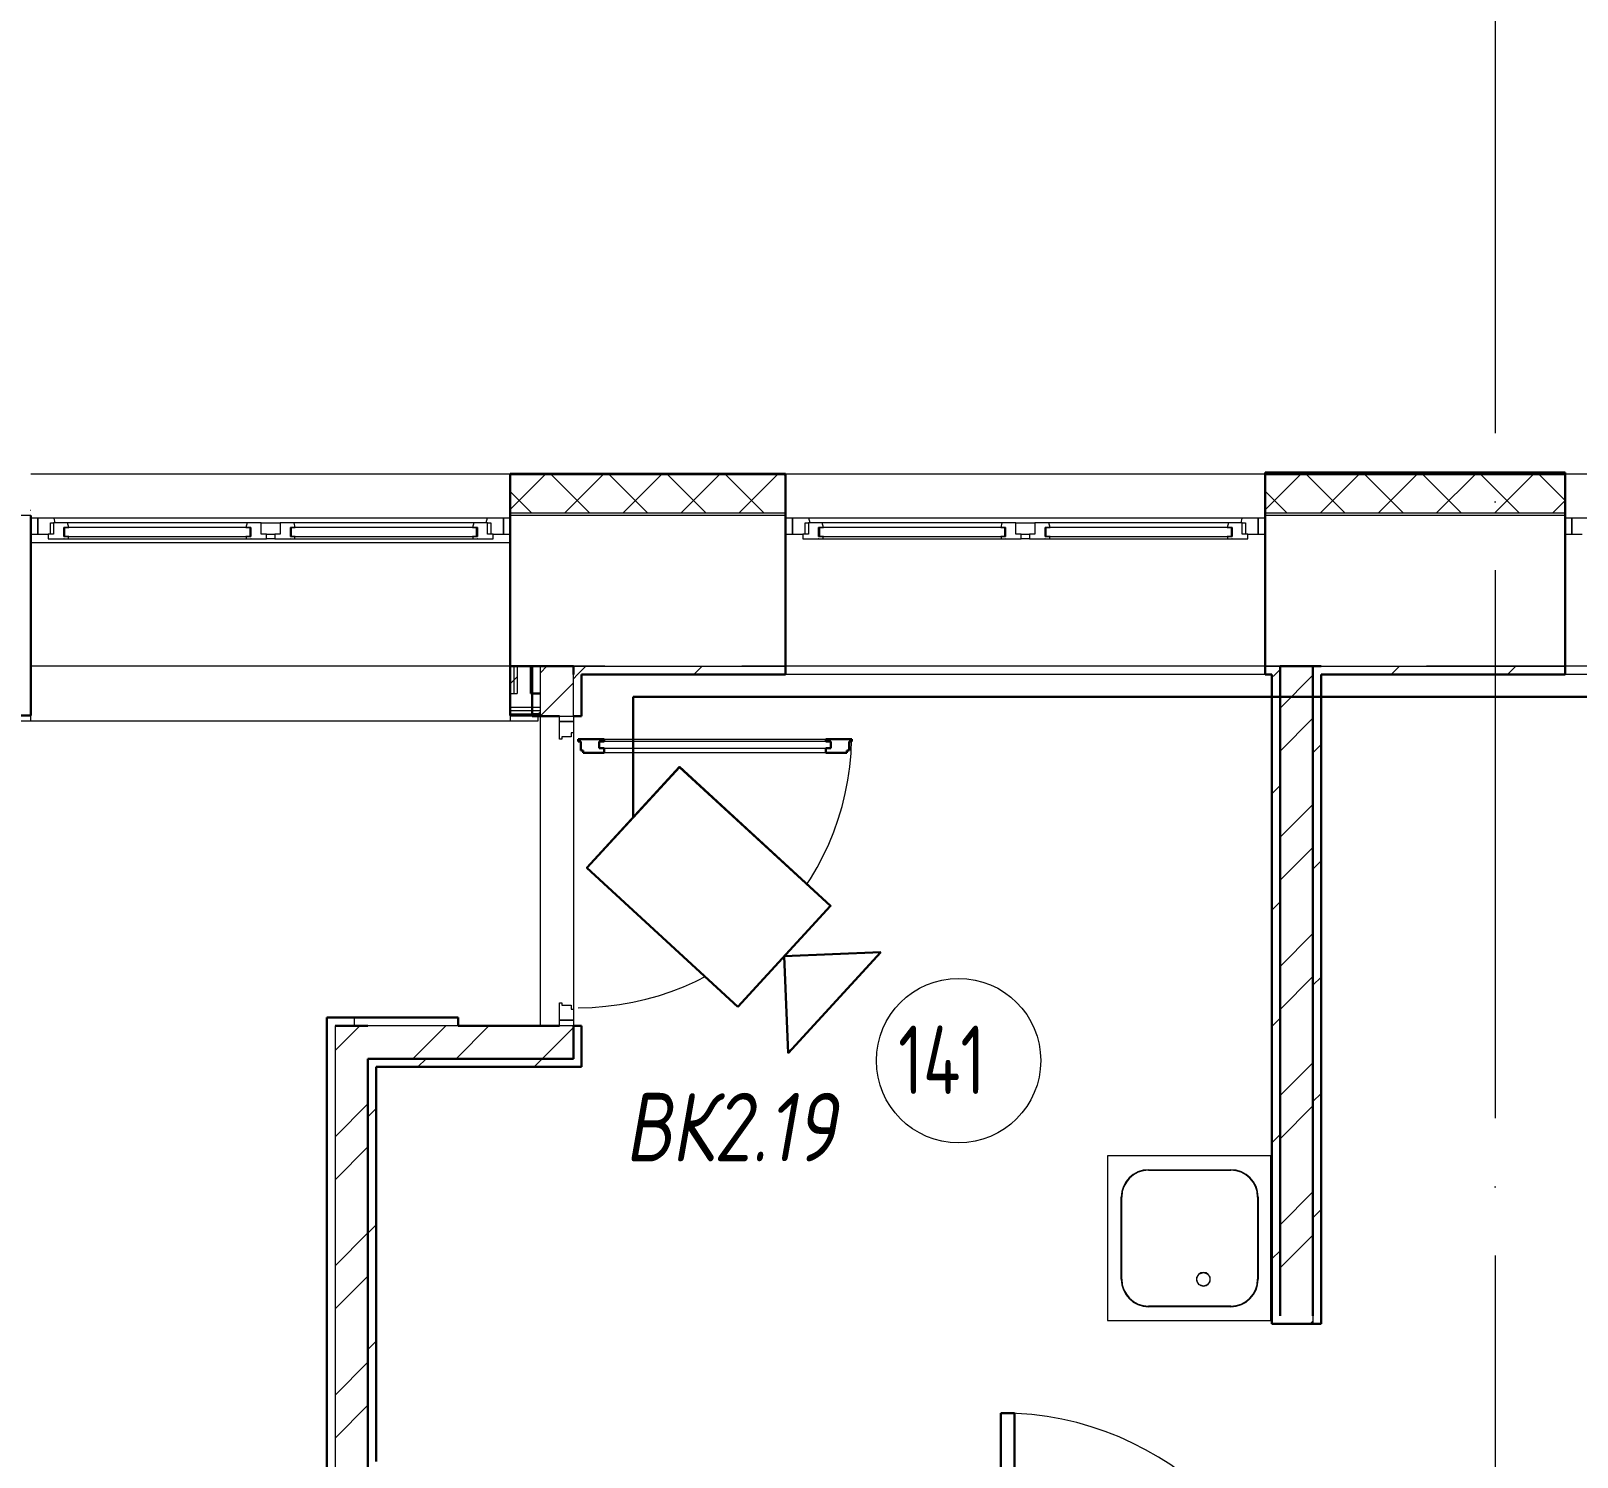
# Model space of a CAD drawing. Header units: millimetres. Extents: x -495897 to 1376592, y -28539 to 470976.
# Drawn here: x -13657 to -8013, y 384369 to 389573 of the extents above; entities that cross this region are included whole.
import ezdxf
from ezdxf.enums import TextEntityAlignment as Align

# ---------------------------------------------------------------- set-up
doc = ezdxf.new("R2010")
doc.units = ezdxf.units.MM
doc.set_wipeout_variables(frame=1)
doc.linetypes.add('ADSK_Линия сетки', pattern=[25, 20, -2.5, 0, -2.5])
for name, color, linetype, lineweight in [('_ Окна', 7, 'Continuous', 9), ('RC-Видеонаблюдение', 5, 'Continuous', 30), ('RC-Линии_связи-Адресные', 5, 'Continuous', 30), ('Двери', 252, 'Continuous', 9), ('Марки помещений', 252, 'Continuous', 20), ('Обобщенные модели', 252, 'Continuous', 18), ('Ограждение', 252, 'Continuous', 9), ('Окна', 252, 'Continuous', 9), ('Оси', 252, 'Continuous', 9), ('Сантехника', 252, 'Continuous', 9), ('Стены внутренние', 7, 'Continuous', 18), ('Стены наружные', 7, 'Continuous', 18), ('Стены штриховка', 7, 'Continuous', 9)]:
    doc.layers.add(name, color=color, linetype=linetype, lineweight=lineweight)
doc.layers.add('RC-Позиционные_обозначения', color=7, linetype='Continuous')
doc.layers.add('Двери открывание', color=7, linetype='Continuous', lineweight=9, true_color=0xc0c0c0)
doc.styles.add('GOST Common_3', font='', dxfattribs={"height": 3.5})
doc.styles.add('RubezhCAD', font='', dxfattribs={"oblique": 10})
doc.styles.get("Standard").update_dxf_attribs({"font": ''})
doc.styles.get('GOST Common_3').set_extended_font_data('GOST 2.304 type A')
doc.styles.get('RubezhCAD').set_extended_font_data('GOST type A')
doc.styles.get('Standard').set_extended_font_data('GOST type B')

# ---------------------------------------------------------------- blocks, each defined once
blk = doc.blocks.new('RC-UGO-CAM-01')
blk.add_attdef('PSTN', text='', height=2.5).set_placement((4.626, 3.284), align=Align.BOTTOM_LEFT)
at = {"color": 1}
blk.add_wipeout([(3.743, 0), (6.243, 2.499), (6.243, -2.499)], dxfattribs=at)
blk.add_line((6.243, 2.499), (6.243, -2.499), dxfattribs=at)
blk.add_wipeout([(-3.743, -2.499), (-3.741, 2.497), (3.743, 2.499), (3.743, -2.499)], dxfattribs=at)
for q in [(6.243, 2.499), (6.243, -2.499)]:
    blk.add_line((3.743, 0), q, dxfattribs=at)
blk.add_lwpolyline([(3.743, -2.499), (3.743, 2.499), (-3.743, 2.499), (-3.743, -2.499), (3.743, -2.499)], close=True, dxfattribs=at)
blk = doc.blocks.new('1 этаж')
at = {"layer": '_ Окна', "color": 251, "true_color": 0x636466}
for p, q in [((-12875.8, 27396.3), (-12900.8, 27396.3)), ((-12875.8, 27338.3), (-12875.8, 27396.3)), ((-11150.8, 27396.3), (-11175.8, 27396.3)), ((-11175.8, 27396.3), (-11175.8, 27338.3)), ((-10120.8, 27396.3), (-10145.8, 27396.3)), ((-10120.8, 27338.3), (-10120.8, 27396.3)), ((-8395.8, 27396.3), (-8420.8, 27396.3)), ((-8420.8, 27396.3), (-8420.8, 27338.3)), ((-7275.8, 27396.3), (-7300.8, 27396.3)), ((-7275.8, 27338.3), (-7275.8, 27396.3)), ((-12900.8, 27338.3), (-12875.8, 27338.3)), ((-12777.8, 27362.3), (-12780.8, 27362.3)), ((-12780.8, 27362.3), (-12780.8, 27330.3)), ((-12780.8, 27330.3), (-12777.8, 27330.3)), ((-12100.8, 27362.3), (-12777.8, 27362.3)), ((-12777.8, 27362.3), (-12777.8, 27330.3)), ((-12777.8, 27330.3), (-12777.8, 27362.3)), ((-12777.8, 27330.3), (-12100.8, 27330.3)), ((-12100.8, 27330.3), (-12100.8, 27362.3)), ((-12100.8, 27362.3), (-12100.8, 27330.3)), ((-12097.8, 27362.3), (-12100.8, 27362.3)), ((-12100.8, 27330.3), (-12097.8, 27330.3)), ((-12097.8, 27330.3), (-12097.8, 27362.3)), ((-11950.8, 27362.3), (-11953.8, 27362.3)), ((-11953.8, 27362.3), (-11953.8, 27330.3)), ((-11953.8, 27330.3), (-11950.8, 27330.3)), ((-11273.8, 27362.3), (-11950.8, 27362.3)), ((-11950.8, 27362.3), (-11950.8, 27330.3)), ((-11950.8, 27330.3), (-11950.8, 27362.3)), ((-11950.8, 27330.3), (-11273.8, 27330.3)), ((-11273.8, 27330.3), (-11273.8, 27362.3)), ((-11273.8, 27362.3), (-11273.8, 27330.3)), ((-11270.8, 27362.3), (-11273.8, 27362.3)), ((-11273.8, 27330.3), (-11270.8, 27330.3)), ((-11270.8, 27330.3), (-11270.8, 27362.3)), ((-11175.8, 27338.3), (-11150.8, 27338.3)), ((-10145.8, 27338.3), (-10120.8, 27338.3)), ((-10022.8, 27362.3), (-10025.8, 27362.3)), ((-10025.8, 27362.3), (-10025.8, 27330.3)), ((-10025.8, 27330.3), (-10022.8, 27330.3)), ((-9345.8, 27362.3), (-10022.8, 27362.3)), ((-10022.8, 27362.3), (-10022.8, 27330.3)), ((-10022.8, 27330.3), (-10022.8, 27362.3)), ((-10022.8, 27330.3), (-9345.8, 27330.3)), ((-9345.8, 27330.3), (-9345.8, 27362.3)), ((-9345.8, 27362.3), (-9345.8, 27330.3)), ((-9342.8, 27362.3), (-9345.8, 27362.3)), ((-9345.8, 27330.3), (-9342.8, 27330.3)), ((-9342.8, 27330.3), (-9342.8, 27362.3)), ((-9195.8, 27362.3), (-9198.8, 27362.3)), ((-9198.8, 27362.3), (-9198.8, 27330.3)), ((-9198.8, 27330.3), (-9195.8, 27330.3)), ((-8518.8, 27362.3), (-9195.8, 27362.3)), ((-9195.8, 27362.3), (-9195.8, 27330.3)), ((-9195.8, 27330.3), (-9195.8, 27362.3)), ((-9195.8, 27330.3), (-8518.8, 27330.3)), ((-8518.8, 27330.3), (-8518.8, 27362.3)), ((-8518.8, 27362.3), (-8518.8, 27330.3)), ((-8515.8, 27362.3), (-8518.8, 27362.3)), ((-8518.8, 27330.3), (-8515.8, 27330.3)), ((-8515.8, 27330.3), (-8515.8, 27362.3)), ((-8420.8, 27338.3), (-8395.8, 27338.3)), ((-7300.8, 27338.3), (-7275.8, 27338.3))]:
    blk.add_line(p, q, dxfattribs=at)
at = {"layer": '_ Окна', "color": 251, "lineweight": 18, "true_color": 0x636466}
for p, q in [((-12816.4, 27396.3), (-12875.8, 27396.3)), ((-12875.8, 27396.3), (-12875.8, 27338.3)), ((-12829.8, 27338.3), (-12829.8, 27379.3)), ((-12829.8, 27379.3), (-12817.8, 27379.3)), ((-12817.8, 27379.3), (-12817.8, 27338.3)), ((-12767.4, 27379.3), (-12817.8, 27379.3)), ((-12811.8, 27379.3), (-12816.4, 27396.3)), ((-12762.8, 27362.3), (-12767.4, 27379.3)), ((-12111.2, 27379.3), (-12115.8, 27362.3)), ((-12060.8, 27379.3), (-12111.2, 27379.3)), ((-12060.8, 27338.3), (-12060.8, 27379.3)), ((-11990.8, 27379.3), (-11990.8, 27338.3)), ((-11940.4, 27379.3), (-11990.8, 27379.3)), ((-11935.8, 27362.3), (-11940.4, 27379.3)), ((-11284.2, 27379.3), (-11288.8, 27362.3)), ((-11233.8, 27379.3), (-11284.2, 27379.3)), ((-11235.2, 27396.3), (-11239.8, 27379.3)), ((-11175.8, 27396.3), (-11235.2, 27396.3)), ((-11233.8, 27338.3), (-11233.8, 27379.3)), ((-11233.8, 27379.3), (-11221.8, 27379.3)), ((-11221.8, 27379.3), (-11221.8, 27338.3)), ((-11175.8, 27338.3), (-11175.8, 27396.3)), ((-10061.4, 27396.3), (-10120.8, 27396.3)), ((-10120.8, 27396.3), (-10120.8, 27338.3)), ((-10074.8, 27338.3), (-10074.8, 27379.3)), ((-10074.8, 27379.3), (-10062.8, 27379.3)), ((-10062.8, 27379.3), (-10062.8, 27338.3)), ((-10012.4, 27379.3), (-10062.8, 27379.3)), ((-10056.8, 27379.3), (-10061.4, 27396.3)), ((-10007.8, 27362.3), (-10012.4, 27379.3)), ((-9356.2, 27379.3), (-9360.8, 27362.3)), ((-9305.8, 27379.3), (-9356.2, 27379.3)), ((-9305.8, 27338.3), (-9305.8, 27379.3)), ((-9235.8, 27379.3), (-9235.8, 27338.3)), ((-9185.4, 27379.3), (-9235.8, 27379.3)), ((-9180.8, 27362.3), (-9185.4, 27379.3)), ((-8529.2, 27379.3), (-8533.8, 27362.3)), ((-8478.8, 27379.3), (-8529.2, 27379.3)), ((-8480.2, 27396.3), (-8484.8, 27379.3)), ((-8420.8, 27396.3), (-8480.2, 27396.3)), ((-8478.8, 27338.3), (-8478.8, 27379.3)), ((-8478.8, 27379.3), (-8466.8, 27379.3)), ((-8466.8, 27379.3), (-8466.8, 27338.3)), ((-8420.8, 27338.3), (-8420.8, 27396.3)), ((-7216.4, 27396.3), (-7275.8, 27396.3)), ((-7275.8, 27396.3), (-7275.8, 27338.3)), ((-12875.8, 27338.3), (-12837.8, 27338.3)), ((-12817.8, 27338.3), (-12837.8, 27338.3)), ((-12837.8, 27338.3), (-12837.8, 27321.3)), ((-12837.8, 27321.3), (-12781.8, 27321.3)), ((-12781.8, 27321.3), (-12780.8, 27322.3)), ((-12780.8, 27330.3), (-12780.8, 27362.3)), ((-12780.8, 27362.3), (-12762.8, 27362.3)), ((-12762.8, 27330.3), (-12780.8, 27330.3)), ((-12780.8, 27322.3), (-12779.8, 27321.3)), ((-12779.8, 27321.3), (-12765.2, 27321.3)), ((-12765.2, 27321.3), (-12762.8, 27330.3)), ((-12115.8, 27362.3), (-12097.8, 27362.3)), ((-12097.8, 27330.3), (-12115.8, 27330.3)), ((-12115.8, 27330.3), (-12113.4, 27321.3)), ((-12113.4, 27321.3), (-12098.8, 27321.3)), ((-12098.8, 27321.3), (-12097.8, 27322.3)), ((-12097.8, 27362.3), (-12097.8, 27330.3)), ((-12097.8, 27322.3), (-12096.8, 27321.3)), ((-12096.8, 27321.3), (-12040.8, 27321.3)), ((-12040.8, 27338.3), (-12060.8, 27338.3)), ((-12040.8, 27321.3), (-12040.8, 27338.3)), ((-11990.8, 27338.3), (-12010.8, 27338.3)), ((-12010.8, 27338.3), (-12010.8, 27321.3)), ((-12010.8, 27321.3), (-11954.8, 27321.3)), ((-11954.8, 27321.3), (-11953.8, 27322.3)), ((-11953.8, 27330.3), (-11953.8, 27362.3)), ((-11953.8, 27362.3), (-11935.8, 27362.3)), ((-11935.8, 27330.3), (-11953.8, 27330.3)), ((-11953.8, 27322.3), (-11952.8, 27321.3)), ((-11952.8, 27321.3), (-11938.2, 27321.3)), ((-11938.2, 27321.3), (-11935.8, 27330.3)), ((-11288.8, 27362.3), (-11270.8, 27362.3)), ((-11270.8, 27330.3), (-11288.8, 27330.3)), ((-11288.8, 27330.3), (-11286.4, 27321.3)), ((-11286.4, 27321.3), (-11271.8, 27321.3)), ((-11271.8, 27321.3), (-11270.8, 27322.3)), ((-11270.8, 27362.3), (-11270.8, 27330.3)), ((-11270.8, 27322.3), (-11269.8, 27321.3)), ((-11269.8, 27321.3), (-11213.8, 27321.3)), ((-11213.8, 27338.3), (-11233.8, 27338.3)), ((-11213.8, 27321.3), (-11213.8, 27338.3)), ((-11213.8, 27338.3), (-11175.8, 27338.3)), ((-10120.8, 27338.3), (-10082.8, 27338.3)), ((-10062.8, 27338.3), (-10082.8, 27338.3)), ((-10082.8, 27338.3), (-10082.8, 27321.3)), ((-10082.8, 27321.3), (-10026.8, 27321.3)), ((-10026.8, 27321.3), (-10025.8, 27322.3)), ((-10025.8, 27330.3), (-10025.8, 27362.3)), ((-10025.8, 27362.3), (-10007.8, 27362.3)), ((-10007.8, 27330.3), (-10025.8, 27330.3)), ((-10025.8, 27322.3), (-10024.8, 27321.3)), ((-10024.8, 27321.3), (-10010.2, 27321.3)), ((-10010.2, 27321.3), (-10007.8, 27330.3)), ((-9360.8, 27362.3), (-9342.8, 27362.3)), ((-9342.8, 27330.3), (-9360.8, 27330.3)), ((-9360.8, 27330.3), (-9358.4, 27321.3)), ((-9358.4, 27321.3), (-9343.8, 27321.3)), ((-9343.8, 27321.3), (-9342.8, 27322.3)), ((-9342.8, 27362.3), (-9342.8, 27330.3)), ((-9342.8, 27322.3), (-9341.8, 27321.3)), ((-9341.8, 27321.3), (-9285.8, 27321.3)), ((-9285.8, 27338.3), (-9305.8, 27338.3)), ((-9285.8, 27321.3), (-9285.8, 27338.3)), ((-9235.8, 27338.3), (-9255.8, 27338.3)), ((-9255.8, 27338.3), (-9255.8, 27321.3)), ((-9255.8, 27321.3), (-9199.8, 27321.3)), ((-9199.8, 27321.3), (-9198.8, 27322.3)), ((-9198.8, 27330.3), (-9198.8, 27362.3)), ((-9198.8, 27362.3), (-9180.8, 27362.3)), ((-9180.8, 27330.3), (-9198.8, 27330.3)), ((-9198.8, 27322.3), (-9197.8, 27321.3)), ((-9197.8, 27321.3), (-9183.2, 27321.3)), ((-9183.2, 27321.3), (-9180.8, 27330.3)), ((-8533.8, 27362.3), (-8515.8, 27362.3)), ((-8515.8, 27330.3), (-8533.8, 27330.3)), ((-8533.8, 27330.3), (-8531.4, 27321.3)), ((-8531.4, 27321.3), (-8516.8, 27321.3)), ((-8516.8, 27321.3), (-8515.8, 27322.3)), ((-8515.8, 27362.3), (-8515.8, 27330.3)), ((-8515.8, 27322.3), (-8514.8, 27321.3)), ((-8514.8, 27321.3), (-8458.8, 27321.3)), ((-8458.8, 27338.3), (-8478.8, 27338.3)), ((-8458.8, 27321.3), (-8458.8, 27338.3)), ((-8458.8, 27338.3), (-8420.8, 27338.3)), ((-7275.8, 27338.3), (-7237.8, 27338.3))]:
    blk.add_line(p, q, dxfattribs=at)
at = {"layer": 'Двери', "color": 251, "true_color": 0x636466}
for p, q in [((-10970.8, 26654.3), (-10970.8, 26674.3)), ((-10970.8, 26674.3), (-10920.8, 26674.3)), ((-10920.8, 26654.3), (-10970.8, 26654.3)), ((-10970.8, 26654.3), (-10920.8, 26654.3)), ((-10970.8, 26590.3), (-10970.8, 26654.3)), ((-10920.8, 26674.3), (-10920.8, 26654.3)), ((-10920.8, 26654.3), (-10920.8, 26613.3)), ((-10962.8, 26590.3), (-10970.8, 26590.3)), ((-10962.8, 26599.3), (-10962.8, 26590.3)), ((-10928.8, 26599.3), (-10962.8, 26599.3)), ((-10928.8, 26613.3), (-10928.8, 26599.3)), ((-10920.8, 26613.3), (-10928.8, 26613.3)), ((-10808.8, 26590.3), (-9998.8, 26590.3)), ((-10826.8, 26581.3), (-10826.8, 26557.3)), ((-9980.8, 26581.3), (-10826.8, 26581.3)), ((-10826.8, 26557.3), (-9980.8, 26557.3)), ((-9998.8, 26540.3), (-10808.8, 26540.3)), ((-9980.8, 26557.3), (-9980.8, 26581.3)), ((-10970.8, 25628.3), (-10962.8, 25628.3)), ((-10970.8, 25564.3), (-10970.8, 25628.3)), ((-10962.8, 25628.3), (-10962.8, 25619.3)), ((-10962.8, 25619.3), (-10928.8, 25619.3)), ((-10928.8, 25619.3), (-10928.8, 25605.3)), ((-10928.8, 25605.3), (-10920.8, 25605.3)), ((-10920.8, 25605.3), (-10920.8, 25564.3)), ((-10970.8, 25564.3), (-10920.8, 25564.3)), ((-10970.8, 25544.3), (-10970.8, 25564.3)), ((-10920.8, 25564.3), (-10970.8, 25564.3)), ((-10920.8, 25544.3), (-10970.8, 25544.3)), ((-10920.8, 25564.3), (-10920.8, 25544.3))]:
    blk.add_line(p, q, dxfattribs=at)
at = {"layer": 'Двери', "color": 251, "lineweight": 30, "true_color": 0x636466}
for p, q in [((-10902.8, 26590.3), (-10808.8, 26590.3)), ((-10902.8, 26582.3), (-10902.8, 26590.3)), ((-10808.8, 26581.3), (-10808.8, 26590.3)), ((-9998.8, 26590.3), (-9904.8, 26590.3)), ((-9998.8, 26581.3), (-9998.8, 26590.3)), ((-9904.8, 26590.3), (-9904.8, 26582.3)), ((-10893.8, 26582.3), (-10902.8, 26582.3)), ((-10893.8, 26548.3), (-10893.8, 26582.3)), ((-10884.8, 26548.3), (-10893.8, 26548.3)), ((-10884.8, 26540.3), (-10884.8, 26548.3)), ((-10808.8, 26540.3), (-10884.8, 26540.3)), ((-10826.8, 26581.3), (-10808.8, 26581.3)), ((-10826.8, 26557.3), (-10826.8, 26581.3)), ((-10808.8, 26557.3), (-10826.8, 26557.3)), ((-10808.8, 26540.3), (-10808.8, 26557.3)), ((-9980.8, 26581.3), (-9998.8, 26581.3)), ((-9998.8, 26557.3), (-9980.8, 26557.3)), ((-9998.8, 26540.3), (-9998.8, 26557.3)), ((-9922.8, 26540.3), (-9998.8, 26540.3)), ((-9980.8, 26557.3), (-9980.8, 26581.3)), ((-9922.8, 26548.3), (-9922.8, 26540.3)), ((-9913.8, 26548.3), (-9922.8, 26548.3)), ((-9913.8, 26582.3), (-9913.8, 26548.3)), ((-9904.8, 26582.3), (-9913.8, 26582.3)), ((-9360.8, 24131.3), (-9310.8, 24131.3)), ((-9360.8, 23021.3), (-9360.8, 24131.3)), ((-9310.8, 24131.3), (-9310.8, 23021.3))]:
    blk.add_line(p, q, dxfattribs=at)
at = {"layer": 'Двери', "color": 251, "true_color": 0x636466}
blk.add_arc((-9360.8, 23021.3), 1110, 0, 90, dxfattribs=at)
at = {"layer": 'Двери открывание', "color": 251, "true_color": 0x636466}
blk.add_arc((-10902.8, 26608.3), 998, 270, 358.9666, dxfattribs=at)
at = {"layer": 'Марки помещений', "color": 251, "true_color": 0x636466}
blk.add_circle((-9514.7, 25417.3), 300, dxfattribs=at)
at = {"layer": 'Обобщенные модели', "color": 251, "lineweight": 9, "true_color": 0x636466}
for p, q in [((-8644.6, 24611.9), (-8644.6, 24626.6)), ((-8644.2, 24627.5), (-8635.9, 24638.9)), ((-8635.9, 24599.6), (-8644.2, 24611.1)), ((-8634.9, 24639.7), (-8620.8, 24644.3)), ((-8620.8, 24644.3), (-8606.7, 24639.7)), ((-8605.7, 24638.9), (-8597.4, 24627.5)), ((-8597.4, 24611.1), (-8605.7, 24599.6)), ((-8597, 24626.6), (-8597, 24611.9)), ((-8620.8, 24594.3), (-8634.9, 24598.9)), ((-8606.7, 24598.9), (-8620.8, 24594.3))]:
    blk.add_line(p, q, dxfattribs=at)
at = {"layer": 'Ограждение', "color": 251, "true_color": 0x636466}
for p, q in [((-11150.8, 27306.3), (-12900.8, 27306.3)), ((-11150.8, 26856.3), (-12900.8, 26856.3)), ((-11050.8, 26656.3), (-25250.8, 26656.3)), ((-12900.8, 26656.3), (-12900.8, 26676.3)), ((-11150.8, 26656.3), (-12900.8, 26656.3)), ((-11150.8, 26676.3), (-11150.8, 26656.3)), ((-11050.8, 26674.3), (-11050.8, 26656.3))]:
    blk.add_line(p, q, dxfattribs=at)
at = {"layer": 'Окна', "color": 251, "true_color": 0x636466}
for p, q in [((-11235.2, 27396.3), (-12816.4, 27396.3)), ((-12111.2, 27379.3), (-12767.4, 27379.3)), ((-12060.8, 27379.3), (-11990.8, 27379.3)), ((-11284.2, 27379.3), (-11940.4, 27379.3)), ((-8480.2, 27396.3), (-10061.4, 27396.3)), ((-9356.2, 27379.3), (-10012.4, 27379.3)), ((-9305.8, 27379.3), (-9235.8, 27379.3)), ((-8529.2, 27379.3), (-9185.4, 27379.3)), ((-12781.8, 27321.3), (-12779.8, 27321.3)), ((-12765.2, 27321.3), (-12113.4, 27321.3)), ((-12098.8, 27321.3), (-12096.8, 27321.3)), ((-12040.8, 27338.3), (-12010.8, 27338.3)), ((-12010.8, 27321.3), (-12040.8, 27321.3)), ((-11954.8, 27321.3), (-11952.8, 27321.3)), ((-11938.2, 27321.3), (-11286.4, 27321.3)), ((-11271.8, 27321.3), (-11269.8, 27321.3)), ((-10026.8, 27321.3), (-10024.8, 27321.3)), ((-10010.2, 27321.3), (-9358.4, 27321.3)), ((-9343.8, 27321.3), (-9341.8, 27321.3)), ((-9285.8, 27338.3), (-9255.8, 27338.3)), ((-9255.8, 27321.3), (-9285.8, 27321.3)), ((-9199.8, 27321.3), (-9197.8, 27321.3)), ((-9183.2, 27321.3), (-8531.4, 27321.3)), ((-8516.8, 27321.3), (-8514.8, 27321.3))]:
    blk.add_line(p, q, dxfattribs=at)
at = {"layer": 'Оси', "color": 251, "linetype": 'ADSK_Линия сетки', "ltscale": 100, "true_color": 0x636466}
for p, q in [((-7555.8, 32206.9), (-7555.8, 10956.3)), ((-805.8, 26856.3), (-72528.1, 26856.3))]:
    blk.add_line(p, q, dxfattribs=at)
at = {"layer": 'Сантехника', "color": 251, "true_color": 0x636466}
for p, q in [((-8970.8, 25069.3), (-8970.8, 24469.3)), ((-8375.8, 25069.3), (-8970.8, 25069.3)), ((-8375.8, 25069.3), (-8375.8, 24469.3)), ((-8375.8, 25069.3), (-8370.8, 25069.3)), ((-8820.8, 25019.3), (-8520.8, 25019.3)), ((-8820.8, 25017.3), (-8520.8, 25017.3)), ((-8920.8, 24619.3), (-8920.8, 24919.3)), ((-8918.8, 24619.3), (-8918.8, 24919.3)), ((-8422.8, 24919.3), (-8422.8, 24619.3)), ((-8420.8, 24919.3), (-8420.8, 24619.3)), ((-8520.8, 24521.3), (-8820.8, 24521.3)), ((-8520.8, 24519.3), (-8820.8, 24519.3)), ((-8970.8, 24469.3), (-8375.8, 24469.3)), ((-8370.8, 24469.3), (-8375.8, 24469.3))]:
    blk.add_line(p, q, dxfattribs=at)
for centre, radius, start, end in [((-8820.8, 24919.3), 100, 90, 180), ((-8820.8, 24919.3), 98, 90, 180), ((-8520.8, 24919.3), 100, 0, 90), ((-8520.8, 24919.3), 98, 0, 90), ((-8820.8, 24619.3), 100, 180, 270), ((-8820.8, 24619.3), 98, 180, 270), ((-8620.8, 24619.3), 25, 90, 270), ((-8620.8, 24619.3), 25, 270, 90), ((-8520.8, 24619.3), 100, 270, 0), ((-8520.8, 24619.3), 98, 270, 0)]:
    blk.add_arc(centre, radius, start, end, dxfattribs=at)
at = {"layer": 'Стены внутренние', "color": 251, "true_color": 0x636466}
for p, q in [((-12900.8, 27558.3), (-11150.8, 27558.3)), ((-10145.8, 27558.3), (-8395.8, 27558.3)), ((-7300.8, 27558.3), (-5550.8, 27558.3)), ((-12900.8, 27406.3), (-14010.8, 27406.3)), ((-10145.8, 27406.3), (-11150.8, 27406.3)), ((-7300.8, 27406.3), (-8395.8, 27406.3)), ((-10920.8, 26856.3), (-10145.8, 26856.3)), ((-8395.8, 26856.3), (-8340.8, 26856.3)), ((-8190.8, 26856.3), (-7300.8, 26856.3))]:
    blk.add_line(p, q, dxfattribs=at)
at = {"layer": 'Стены внутренние', "color": 251, "lineweight": 30, "true_color": 0x636466}
for p, q in [((-10145.8, 27558.3), (-11150.8, 27558.3)), ((-11150.8, 27558.3), (-11150.8, 27416.3)), ((-10145.8, 27416.3), (-10145.8, 27558.3)), ((-8395.8, 27558.3), (-8395.8, 27416.3)), ((-7300.8, 27416.3), (-7300.8, 27558.3)), ((-12900.8, 26856.3), (-12900.8, 27406.3)), ((-11150.8, 26856.3), (-11150.8, 27406.3)), ((-10145.8, 26856.3), (-10145.8, 27406.3)), ((-8395.8, 26856.3), (-8395.8, 27406.3)), ((-7300.8, 26856.3), (-7300.8, 27406.3)), ((-11075.8, 26856.3), (-11070.8, 26856.3))]:
    blk.add_line(p, q, dxfattribs=at)
at = {"layer": 'Стены внутренние', "color": 251, "linetype": 'Continuous', "lineweight": 9, "true_color": 0x636466}
for p, q in [((-11148.8, 27431), (-11023.5, 27556.3)), ((-10861.9, 27416.3), (-11001.9, 27556.3)), ((-10954.6, 27556.3), (-10955.7, 27558.3)), ((-10951.4, 27416.3), (-10811.4, 27556.3)), ((-10649.7, 27416.3), (-10789.7, 27556.3)), ((-10739.3, 27416.3), (-10599.3, 27556.3)), ((-10437.6, 27416.3), (-10577.6, 27556.3)), ((-10527.1, 27416.3), (-10387.1, 27556.3)), ((-10225.5, 27416.3), (-10365.5, 27556.3)), ((-10315, 27416.3), (-10175, 27556.3)), ((-10147.8, 27550.7), (-10153.3, 27556.3)), ((-8393.8, 27428.3), (-8265.8, 27556.3)), ((-8347.6, 27558.3), (-8348.8, 27556.3)), ((-8104.1, 27416.3), (-8244.1, 27556.3)), ((-8193.7, 27416.3), (-8053.7, 27556.3)), ((-7892, 27416.3), (-8032, 27556.3)), ((-7981.5, 27416.3), (-7841.5, 27556.3)), ((-7679.9, 27416.3), (-7819.9, 27556.3)), ((-7769.4, 27416.3), (-7629.4, 27556.3)), ((-7467.7, 27416.3), (-7607.7, 27556.3)), ((-7557.3, 27416.3), (-7417.3, 27556.3)), ((-7526.4, 27558.3), (-7527.6, 27556.3)), ((-7302.8, 27463.5), (-7395.6, 27556.3)), ((-11074, 27416.3), (-11148.8, 27491.1)), ((-8316.3, 27416.3), (-8393.8, 27493.8)), ((-7300.8, 27542.7), (-7302.8, 27539.2)), ((-7302.8, 27528), (-7300.8, 27528)), ((-7345.1, 27416.3), (-7302.8, 27458.6)), ((-12902.8, 27426.4), (-12900.8, 27426.4))]:
    blk.add_line(p, q, dxfattribs=at)
at = {"layer": 'Стены наружные', "color": 251, "lineweight": 30, "true_color": 0x636466}
for p, q in [((-7300.8, 27563.3), (-8395.8, 27563.3)), ((-8395.8, 27563.3), (-8395.8, 27558.3)), ((-8395.8, 27558.3), (-7300.8, 27558.3)), ((-7300.8, 27558.3), (-7300.8, 27563.3)), ((-11150.8, 27416.3), (-11150.8, 27406.3)), ((-10145.8, 27406.3), (-10145.8, 27416.3)), ((-8395.8, 27416.3), (-8395.8, 27406.3)), ((-7300.8, 27406.3), (-7300.8, 27416.3)), ((-12900.8, 26681.3), (-12900.8, 26856.3)), ((-11150.8, 26856.3), (-11150.8, 26681.3)), ((-11075.8, 26856.3), (-11150.8, 26856.3)), ((-11075.8, 26756.3), (-11075.8, 26856.3)), ((-10920.8, 26856.3), (-11070.8, 26856.3)), ((-11070.8, 26856.3), (-11070.8, 26681.3)), ((-10920.8, 26826.3), (-10920.8, 26856.3)), ((-10890.8, 26826.3), (-10145.8, 26826.3)), ((-10890.8, 26674.3), (-10890.8, 26826.3)), ((-10145.8, 26826.3), (-10145.8, 26856.3)), ((-8395.8, 26856.3), (-8395.8, 26826.3)), ((-8395.8, 26826.3), (-8370.8, 26826.3)), ((-8370.8, 26826.3), (-8370.8, 24456.3)), ((-8340.8, 26856.3), (-8340.8, 24486.3)), ((-8190.8, 26856.3), (-8340.8, 26856.3)), ((-8220.8, 24486.3), (-8220.8, 26856.3)), ((-8190.8, 24456.3), (-8190.8, 26826.3)), ((-8190.8, 26826.3), (-7300.8, 26826.3)), ((-7300.8, 26826.3), (-7300.8, 26856.3)), ((-11075.8, 26756.3), (-11040.8, 26756.3)), ((-14010.8, 26676.3), (-12900.8, 26676.3)), ((-12900.8, 26676.3), (-12900.8, 26681.3)), ((-11150.8, 26676.3), (-11150.8, 26681.3)), ((-11150.8, 26676.3), (-11070.8, 26676.3)), ((-11070.8, 26681.3), (-11040.8, 26681.3)), ((-11070.8, 26676.3), (-11070.8, 26674.3)), ((-11070.8, 26674.3), (-10970.8, 26674.3)), ((-10920.8, 26674.3), (-10890.8, 26674.3)), ((-11820.8, 25574.3), (-11820.8, 21201.3)), ((-11340.8, 25574.3), (-11820.8, 25574.3)), ((-11340.8, 25544.3), (-11340.8, 25574.3)), ((-11670.8, 25544.3), (-11790.8, 25544.3)), ((-10970.8, 25544.3), (-11340.8, 25544.3)), ((-10920.8, 25424.3), (-10920.8, 25544.3)), ((-10890.8, 25544.3), (-10920.8, 25544.3)), ((-10890.8, 25394.3), (-10890.8, 25544.3)), ((-11670.8, 23924.3), (-11670.8, 25424.3)), ((-11670.8, 25424.3), (-10920.8, 25424.3)), ((-11640.8, 23954.3), (-11640.8, 25394.3)), ((-11640.8, 25394.3), (-10890.8, 25394.3)), ((-8370.8, 24456.3), (-8190.8, 24456.3))]:
    blk.add_line(p, q, dxfattribs=at)
at = {"layer": 'Стены наружные', "color": 251, "linetype": 'Continuous', "lineweight": 9, "true_color": 0x636466}
for p, q in [((-8344.8, 27563.3), (-8347.6, 27558.3)), ((-7523.9, 27562.6), (-7526.4, 27558.3)), ((-11138.3, 26805.1), (-11125.8, 26817.6)), ((-11040.8, 26832.6), (-11017.1, 26856.3)), ((-10920.8, 26810.5), (-10905, 26826.3)), ((-10905, 26826.3), (-10875, 26856.3)), ((-10480.7, 26826.3), (-10450.7, 26856.3)), ((-8370.8, 26814.9), (-8359.4, 26826.3)), ((-8359.4, 26826.3), (-8340.8, 26844.9)), ((-8340.8, 26703.8), (-8220.8, 26823.8)), ((-7935.1, 26826.3), (-7905.1, 26856.3)), ((-7510.9, 26826.3), (-7480.9, 26856.3)), ((-11150.8, 26792.6), (-11138.3, 26805.1)), ((-11040.8, 26675.4), (-10920.8, 26795.4)), ((-11050, 26681.3), (-11040.8, 26690.5)), ((-8340.8, 26546.6), (-8220.8, 26666.6)), ((-8220.8, 26540.6), (-8190.8, 26570.6)), ((-8370.8, 26390.6), (-8340.8, 26420.6)), ((-8340.8, 26232.3), (-8220.8, 26352.3)), ((-8340.8, 26075.2), (-8220.8, 26195.2)), ((-8220.8, 26116.3), (-8190.8, 26146.3)), ((-8370.8, 25966.3), (-8340.8, 25996.3)), ((-8340.8, 25760.9), (-8220.8, 25880.9)), ((-8340.8, 25603.7), (-8220.8, 25723.7)), ((-8220.8, 25692.1), (-8190.8, 25722.1)), ((-11719.8, 25544.3), (-11719.8, 25574.3)), ((-8370.8, 25542.1), (-8340.8, 25572.1)), ((-11790.8, 25454), (-11700.5, 25544.3)), ((-11506.2, 25424.3), (-11386.2, 25544.3)), ((-11349, 25424.3), (-11229, 25544.3)), ((-11034.7, 25424.3), (-10920.8, 25538.2)), ((-10920.8, 25537.7), (-10914.2, 25544.3)), ((-11488.5, 25394.3), (-11458.5, 25424.3)), ((-11064.2, 25394.3), (-11034.2, 25424.3)), ((-8340.8, 25289.4), (-8220.8, 25409.4)), ((-8220.8, 25267.8), (-8190.8, 25297.8)), ((-11790.8, 25139.7), (-11670.8, 25259.7)), ((-11670.8, 25211.9), (-11640.8, 25241.9)), ((-8340.8, 25132.3), (-8220.8, 25252.3)), ((-8370.8, 25117.8), (-8340.8, 25147.8)), ((-11790.8, 24982.5), (-11670.8, 25102.5)), ((-8340.8, 24817.9), (-8220.8, 24937.9)), ((-8220.8, 24843.6), (-8190.8, 24873.6)), ((-11790.8, 24668.2), (-11670.8, 24788.2)), ((-11670.8, 24787.7), (-11640.8, 24817.7)), ((-8340.8, 24660.8), (-8220.8, 24780.8)), ((-8370.8, 24693.6), (-8340.8, 24723.6)), ((-11790.8, 24511), (-11670.8, 24631)), ((-8231, 24456.3), (-8220.8, 24466.5)), ((-11670.8, 24363.4), (-11640.8, 24393.4)), ((-11790.8, 24196.7), (-11670.8, 24316.7)), ((-11790.8, 24039.6), (-11670.8, 24159.6))]:
    blk.add_line(p, q, dxfattribs=at)
at = {"layer": 'Стены наружные', "color": 251, "true_color": 0x636466}
for p, q in [((-8395.8, 26826.3), (-10145.8, 26826.3)), ((-5550.8, 26826.3), (-7300.8, 26826.3)), ((-11040.8, 25544.3), (-11040.8, 26674.3)), ((-10920.8, 26613.3), (-10920.8, 25605.3))]:
    blk.add_line(p, q, dxfattribs=at)
at = {"layer": 'Стены штриховка', "color": 251, "true_color": 0x636466}
for p, q in [((-11148.8, 27416.3), (-11148.8, 27556.3)), ((-11148.8, 27556.3), (-10147.8, 27556.3)), ((-10147.8, 27556.3), (-10147.8, 27416.3)), ((-8393.8, 27416.3), (-8393.8, 27556.3)), ((-8393.8, 27556.3), (-7302.8, 27556.3)), ((-7850.8, 27563.3), (-7850.8, 27558.3)), ((-7302.8, 27556.3), (-7302.8, 27416.3)), ((-11150.8, 27416.3), (-10145.8, 27416.3)), ((-8395.8, 27416.3), (-7300.8, 27416.3)), ((-11138.3, 26856.3), (-11138.3, 26756.3)), ((-11125.8, 26856.3), (-11125.8, 26756.3)), ((-11040.8, 26674.3), (-11040.8, 26856.3)), ((-10920.8, 26674.3), (-10920.8, 26826.3)), ((-11150.8, 26756.3), (-11125.8, 26756.3)), ((-11040.8, 26706.3), (-11150.8, 26706.3)), ((-11040.8, 26693.8), (-11150.8, 26693.8)), ((-11070.8, 26681.3), (-11150.8, 26681.3)), ((-11150.8, 26681.3), (-11070.8, 26681.3)), ((-11070.8, 26676.3), (-11070.8, 26681.3)), ((-11790.8, 25544.3), (-11790.8, 21351.3)), ((-11340.8, 25544.3), (-11670.8, 25544.3)), ((-8220.8, 24486.3), (-8220.8, 24456.3))]:
    blk.add_line(p, q, dxfattribs=at)
at = {"layer": 'Марки помещений', "color": 251, "true_color": 0x636466, "style": 'GOST Common_3', "width": 0.9}
blk.add_text('141', height=250, dxfattribs=at).set_placement((-9734.8, 25295))

msp = doc.modelspace()

# ---------------------------------------------------------------- linework, layer by layer
at = {"layer": 'RC-Линии_связи-Адресные'}
for p, q in [((-11458.569, 386703.417), (-11458.569, 387143.655)), ((-11458.569, 387143.655), (-5889.247, 387143.655))]:
    msp.add_line(p, q, dxfattribs=at)

# ---------------------------------------------------------------- block references
msp.add_blockref('1 этаж', (-756.474, 360398.765))

# ---------------------------------------------------------------- next in the draw order: block references
at = {"layer": 'RC-Видеонаблюдение'}
ref = msp.add_blockref('RC-UGO-CAM-01', (-11183.162, 386450.139), dxfattribs=dict(at, xscale=99.99999999999999, yscale=99.99999999999999, zscale=99.99999999999999, rotation=317.3819952000349))
ref.add_attrib('PSTN', 'ВК2.19', (-11488.614, 385448.484), dxfattribs={"layer": 'RC-Позиционные_обозначения', "height": 250, "style": 'RubezhCAD', "oblique": 10})

doc.saveas('drawing.dxf')
